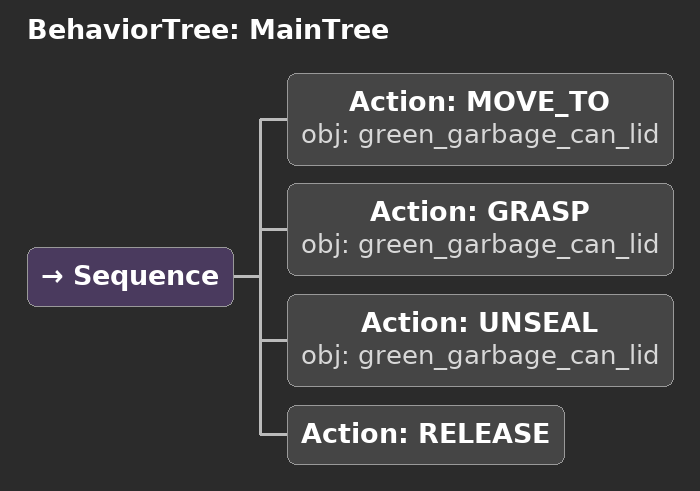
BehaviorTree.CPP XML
<root main_tree_to_execute="MainTree">
  <BehaviorTree ID="MainTree">
    <Sequence>
      <!-- Move to green_garbage_can_lid -->
      <Action ID="MOVE_TO" obj="green_garbage_can_lid" />
      <!-- Grasp green_garbage_can_lid -->
      <Action ID="GRASP" obj="green_garbage_can_lid" />
      <!-- Unseal green_garbage_can_lid -->
      <Action ID="UNSEAL" obj="green_garbage_can_lid" />
      <!-- Release -->
      <Action ID="RELEASE" />
    </Sequence>
  </BehaviorTree>
</root>
